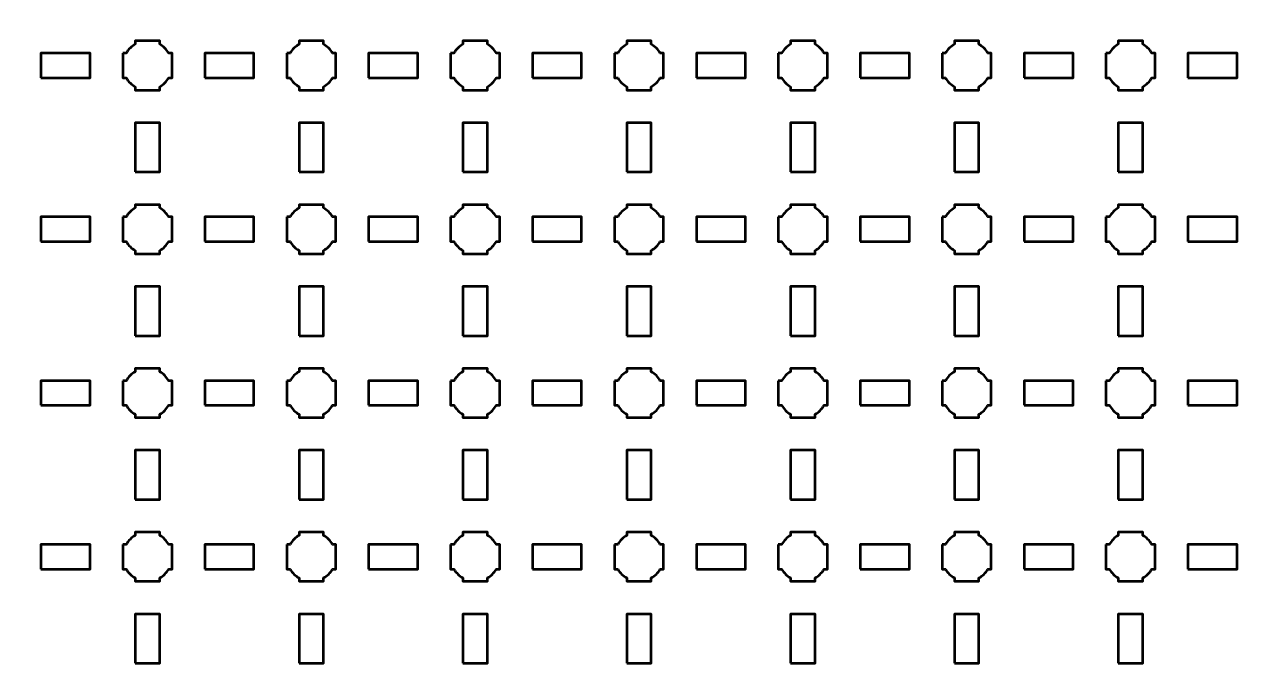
# Model space of a CAD drawing. Header units: centimetres. Extents: x -40.1 to 19.1, y -44.5 to 14.8.
# Drawn here: x -11 to 4, y -7.3 to 0.65 of the extents above; entities that cross this region are included whole.
import ezdxf

# ---------------------------------------------------------------- set-up
doc = ezdxf.new("R2010")
doc.units = ezdxf.units.CM
doc.header["$MEASUREMENT"] = 0
doc.layers.add('Layer 1', color=7, linetype='Continuous')

msp = doc.modelspace()

# ---------------------------------------------------------------- linework, layer by layer
at = {"layer": 'Layer 1', "color": 250, "lineweight": 53}
for points in [[(-10.8, 0), (-10.2, 0), (-10.2, 0.3), (-10.8, 0.3), (-10.8, 0)], [(-8.8, 0), (-8.2, 0), (-8.2, 0.3), (-8.8, 0.3), (-8.8, 0)], [(-6.8, 0), (-6.2, 0), (-6.2, 0.3), (-6.8, 0.3), (-6.8, 0)], [(-4.8, 0), (-4.2, 0), (-4.2, 0.3), (-4.8, 0.3), (-4.8, 0)], [(-2.8, 0), (-2.2, 0), (-2.2, 0.3), (-2.8, 0.3), (-2.8, 0)], [(-0.8, 0), (-0.2, 0), (-0.2, 0.3), (-0.8, 0.3), (-0.8, 0)], [(1.2, 0), (1.8, 0), (1.8, 0.3), (1.2, 0.3), (1.2, 0)], [(3.2, 0), (3.8, 0), (3.8, 0.3), (3.2, 0.3), (3.2, 0)], [(-9.65, -1.15), (-9.35, -1.15), (-9.35, -0.55), (-9.65, -0.55), (-9.65, -1.15)], [(-7.65, -1.15), (-7.35, -1.15), (-7.35, -0.55), (-7.65, -0.55), (-7.65, -1.15)], [(-5.65, -1.15), (-5.35, -1.15), (-5.35, -0.55), (-5.65, -0.55), (-5.65, -1.15)], [(-3.65, -1.15), (-3.35, -1.15), (-3.35, -0.55), (-3.65, -0.55), (-3.65, -1.15)], [(-1.65, -1.15), (-1.35, -1.15), (-1.35, -0.55), (-1.65, -0.55), (-1.65, -1.15)], [(0.35, -1.15), (0.65, -1.15), (0.65, -0.55), (0.35, -0.55), (0.35, -1.15)], [(2.35, -1.15), (2.65, -1.15), (2.65, -0.55), (2.35, -0.55), (2.35, -1.15)], [(-10.8, -2), (-10.2, -2), (-10.2, -1.7), (-10.8, -1.7), (-10.8, -2)], [(-8.8, -2), (-8.2, -2), (-8.2, -1.7), (-8.8, -1.7), (-8.8, -2)], [(-6.8, -2), (-6.2, -2), (-6.2, -1.7), (-6.8, -1.7), (-6.8, -2)], [(-4.8, -2), (-4.2, -2), (-4.2, -1.7), (-4.8, -1.7), (-4.8, -2)], [(-2.8, -2), (-2.2, -2), (-2.2, -1.7), (-2.8, -1.7), (-2.8, -2)], [(-0.8, -2), (-0.2, -2), (-0.2, -1.7), (-0.8, -1.7), (-0.8, -2)], [(1.2, -2), (1.8, -2), (1.8, -1.7), (1.2, -1.7), (1.2, -2)], [(3.2, -2), (3.8, -2), (3.8, -1.7), (3.2, -1.7), (3.2, -2)], [(-9.65, -3.15), (-9.35, -3.15), (-9.35, -2.55), (-9.65, -2.55), (-9.65, -3.15)], [(-7.65, -3.15), (-7.35, -3.15), (-7.35, -2.55), (-7.65, -2.55), (-7.65, -3.15)], [(-5.65, -3.15), (-5.35, -3.15), (-5.35, -2.55), (-5.65, -2.55), (-5.65, -3.15)], [(-3.65, -3.15), (-3.35, -3.15), (-3.35, -2.55), (-3.65, -2.55), (-3.65, -3.15)], [(-1.65, -3.15), (-1.35, -3.15), (-1.35, -2.55), (-1.65, -2.55), (-1.65, -3.15)], [(0.35, -3.15), (0.65, -3.15), (0.65, -2.55), (0.35, -2.55), (0.35, -3.15)], [(2.35, -3.15), (2.65, -3.15), (2.65, -2.55), (2.35, -2.55), (2.35, -3.15)], [(-10.8, -4), (-10.2, -4), (-10.2, -3.7), (-10.8, -3.7), (-10.8, -4)], [(-8.8, -4), (-8.2, -4), (-8.2, -3.7), (-8.8, -3.7), (-8.8, -4)], [(-6.8, -4), (-6.2, -4), (-6.2, -3.7), (-6.8, -3.7), (-6.8, -4)], [(-4.8, -4), (-4.2, -4), (-4.2, -3.7), (-4.8, -3.7), (-4.8, -4)], [(-2.8, -4), (-2.2, -4), (-2.2, -3.7), (-2.8, -3.7), (-2.8, -4)], [(-0.8, -4), (-0.2, -4), (-0.2, -3.7), (-0.8, -3.7), (-0.8, -4)], [(1.2, -4), (1.8, -4), (1.8, -3.7), (1.2, -3.7), (1.2, -4)], [(3.2, -4), (3.8, -4), (3.8, -3.7), (3.2, -3.7), (3.2, -4)], [(-9.65, -5.15), (-9.35, -5.15), (-9.35, -4.55), (-9.65, -4.55), (-9.65, -5.15)], [(-7.65, -5.15), (-7.35, -5.15), (-7.35, -4.55), (-7.65, -4.55), (-7.65, -5.15)], [(-5.65, -5.15), (-5.35, -5.15), (-5.35, -4.55), (-5.65, -4.55), (-5.65, -5.15)], [(-3.65, -5.15), (-3.35, -5.15), (-3.35, -4.55), (-3.65, -4.55), (-3.65, -5.15)], [(-1.65, -5.15), (-1.35, -5.15), (-1.35, -4.55), (-1.65, -4.55), (-1.65, -5.15)], [(0.35, -5.15), (0.65, -5.15), (0.65, -4.55), (0.35, -4.55), (0.35, -5.15)], [(2.35, -5.15), (2.65, -5.15), (2.65, -4.55), (2.35, -4.55), (2.35, -5.15)], [(-10.8, -6), (-10.2, -6), (-10.2, -5.7), (-10.8, -5.7), (-10.8, -6)], [(-8.8, -6), (-8.2, -6), (-8.2, -5.7), (-8.8, -5.7), (-8.8, -6)], [(-6.8, -6), (-6.2, -6), (-6.2, -5.7), (-6.8, -5.7), (-6.8, -6)], [(-4.8, -6), (-4.2, -6), (-4.2, -5.7), (-4.8, -5.7), (-4.8, -6)], [(-2.8, -6), (-2.2, -6), (-2.2, -5.7), (-2.8, -5.7), (-2.8, -6)], [(-0.8, -6), (-0.2, -6), (-0.2, -5.7), (-0.8, -5.7), (-0.8, -6)], [(1.2, -6), (1.8, -6), (1.8, -5.7), (1.2, -5.7), (1.2, -6)], [(3.2, -6), (3.8, -6), (3.8, -5.7), (3.2, -5.7), (3.2, -6)], [(-9.65, -7.15), (-9.35, -7.15), (-9.35, -6.55), (-9.65, -6.55), (-9.65, -7.15)], [(-7.65, -7.15), (-7.35, -7.15), (-7.35, -6.55), (-7.65, -6.55), (-7.65, -7.15)], [(-5.65, -7.15), (-5.35, -7.15), (-5.35, -6.55), (-5.65, -6.55), (-5.65, -7.15)], [(-3.65, -7.15), (-3.35, -7.15), (-3.35, -6.55), (-3.65, -6.55), (-3.65, -7.15)], [(-1.65, -7.15), (-1.35, -7.15), (-1.35, -6.55), (-1.65, -6.55), (-1.65, -7.15)], [(0.35, -7.15), (0.65, -7.15), (0.65, -6.55), (0.35, -6.55), (0.35, -7.15)], [(2.35, -7.15), (2.65, -7.15), (2.65, -6.55), (2.35, -6.55), (2.35, -7.15)]]:
    msp.add_lwpolyline(points, close=True, dxfattribs=at)
msp.add_open_spline([(-40.15, -44), (-40.15, -44), (-40.15, 14.3), (-40.15, 14.3), (-40.15, 14.3), (-40.15, 14.57609), (-39.92609, 14.8), (-39.65, 14.8), (-39.65, 14.8), (-39.65, 14.8), (18.65, 14.8), (18.65, 14.8), (18.65, 14.8), (18.92609, 14.8), (19.15, 14.57609), (19.15, 14.3), (19.15, 14.3), (19.15, 14.3), (19.15, -44), (19.15, -44), (19.15, -44), (19.15, -44.27609), (18.92609, -44.5), (18.65, -44.5), (18.65, -44.5), (18.65, -44.5), (-39.65, -44.5), (-39.65, -44.5), (-39.65, -44.5), (-39.92609, -44.5), (-40.15, -44.27609), (-40.15, -44)], degree=3, knots=[0, 0, 0, 0, 0.125, 0.125, 0.125, 0.125, 0.25, 0.25, 0.25, 0.25, 0.375, 0.375, 0.375, 0.375, 0.5, 0.5, 0.5, 0.5, 0.625, 0.625, 0.625, 0.625, 0.75, 0.75, 0.75, 0.75, 0.875, 0.875, 0.875, 0.875, 1, 1, 1, 1], dxfattribs=at)
at = {"layer": 'Layer 1', "lineweight": 53}
for points in [[(-9.8, 0.3), (-9.8, 0.3), (-9.75985, 0.3), (-9.75985, 0.3), (-9.75985, 0.3), (-9.7335, 0.34553), (-9.69553, 0.3835), (-9.65, 0.40985), (-9.65, 0.40985), (-9.65, 0.40985), (-9.65, 0.45), (-9.65, 0.45), (-9.65, 0.45), (-9.65, 0.45), (-9.5, 0.45), (-9.5, 0.45), (-9.5, 0.45), (-9.5, 0.45), (-9.35, 0.45), (-9.35, 0.45), (-9.35, 0.45), (-9.35, 0.45), (-9.35, 0.40985), (-9.35, 0.40985), (-9.35, 0.40985), (-9.30447, 0.3835), (-9.2665, 0.34553), (-9.24015, 0.3), (-9.24015, 0.3), (-9.24015, 0.3), (-9.2, 0.3), (-9.2, 0.3), (-9.2, 0.3), (-9.2, 0.3), (-9.2, 0.15), (-9.2, 0.15), (-9.2, 0.15), (-9.2, 0.15), (-9.2, 0), (-9.2, 0), (-9.2, 0), (-9.2, 0), (-9.24015, 0), (-9.24015, 0), (-9.24015, 0), (-9.2665, -0.04553), (-9.30447, -0.0835), (-9.35, -0.10985), (-9.35, -0.10985), (-9.35, -0.10985), (-9.35, -0.15), (-9.35, -0.15), (-9.35, -0.15), (-9.35, -0.15), (-9.5, -0.15), (-9.5, -0.15), (-9.5, -0.15), (-9.5, -0.15), (-9.65, -0.15), (-9.65, -0.15), (-9.65, -0.15), (-9.65, -0.15), (-9.65, -0.10985), (-9.65, -0.10985), (-9.65, -0.10985), (-9.69553, -0.0835), (-9.7335, -0.04553), (-9.75985, 0), (-9.75985, 0), (-9.75985, 0), (-9.8, 0), (-9.8, 0), (-9.8, 0), (-9.8, 0), (-9.8, 0.15), (-9.8, 0.15), (-9.8, 0.15), (-9.8, 0.15), (-9.8, 0.3), (-9.8, 0.3)], [(-7.8, 0.3), (-7.8, 0.3), (-7.75985, 0.3), (-7.75985, 0.3), (-7.75985, 0.3), (-7.7335, 0.34553), (-7.69553, 0.3835), (-7.65, 0.40985), (-7.65, 0.40985), (-7.65, 0.40985), (-7.65, 0.45), (-7.65, 0.45), (-7.65, 0.45), (-7.65, 0.45), (-7.5, 0.45), (-7.5, 0.45), (-7.5, 0.45), (-7.5, 0.45), (-7.35, 0.45), (-7.35, 0.45), (-7.35, 0.45), (-7.35, 0.45), (-7.35, 0.40985), (-7.35, 0.40985), (-7.35, 0.40985), (-7.30447, 0.3835), (-7.2665, 0.34553), (-7.24015, 0.3), (-7.24015, 0.3), (-7.24015, 0.3), (-7.2, 0.3), (-7.2, 0.3), (-7.2, 0.3), (-7.2, 0.3), (-7.2, 0.15), (-7.2, 0.15), (-7.2, 0.15), (-7.2, 0.15), (-7.2, 0), (-7.2, 0), (-7.2, 0), (-7.2, 0), (-7.24015, 0), (-7.24015, 0), (-7.24015, 0), (-7.2665, -0.04553), (-7.30447, -0.0835), (-7.35, -0.10985), (-7.35, -0.10985), (-7.35, -0.10985), (-7.35, -0.15), (-7.35, -0.15), (-7.35, -0.15), (-7.35, -0.15), (-7.5, -0.15), (-7.5, -0.15), (-7.5, -0.15), (-7.5, -0.15), (-7.65, -0.15), (-7.65, -0.15), (-7.65, -0.15), (-7.65, -0.15), (-7.65, -0.10985), (-7.65, -0.10985), (-7.65, -0.10985), (-7.69553, -0.0835), (-7.7335, -0.04553), (-7.75985, 0), (-7.75985, 0), (-7.75985, 0), (-7.8, 0), (-7.8, 0), (-7.8, 0), (-7.8, 0), (-7.8, 0.15), (-7.8, 0.15), (-7.8, 0.15), (-7.8, 0.15), (-7.8, 0.3), (-7.8, 0.3)], [(-5.8, 0.3), (-5.8, 0.3), (-5.75985, 0.3), (-5.75985, 0.3), (-5.75985, 0.3), (-5.7335, 0.34553), (-5.69553, 0.3835), (-5.65, 0.40985), (-5.65, 0.40985), (-5.65, 0.40985), (-5.65, 0.45), (-5.65, 0.45), (-5.65, 0.45), (-5.65, 0.45), (-5.5, 0.45), (-5.5, 0.45), (-5.5, 0.45), (-5.5, 0.45), (-5.35, 0.45), (-5.35, 0.45), (-5.35, 0.45), (-5.35, 0.45), (-5.35, 0.40985), (-5.35, 0.40985), (-5.35, 0.40985), (-5.30447, 0.3835), (-5.2665, 0.34553), (-5.24015, 0.3), (-5.24015, 0.3), (-5.24015, 0.3), (-5.2, 0.3), (-5.2, 0.3), (-5.2, 0.3), (-5.2, 0.3), (-5.2, 0.15), (-5.2, 0.15), (-5.2, 0.15), (-5.2, 0.15), (-5.2, 0), (-5.2, 0), (-5.2, 0), (-5.2, 0), (-5.24015, 0), (-5.24015, 0), (-5.24015, 0), (-5.2665, -0.04553), (-5.30447, -0.0835), (-5.35, -0.10985), (-5.35, -0.10985), (-5.35, -0.10985), (-5.35, -0.15), (-5.35, -0.15), (-5.35, -0.15), (-5.35, -0.15), (-5.5, -0.15), (-5.5, -0.15), (-5.5, -0.15), (-5.5, -0.15), (-5.65, -0.15), (-5.65, -0.15), (-5.65, -0.15), (-5.65, -0.15), (-5.65, -0.10985), (-5.65, -0.10985), (-5.65, -0.10985), (-5.69553, -0.0835), (-5.7335, -0.04553), (-5.75985, 0), (-5.75985, 0), (-5.75985, 0), (-5.8, 0), (-5.8, 0), (-5.8, 0), (-5.8, 0), (-5.8, 0.15), (-5.8, 0.15), (-5.8, 0.15), (-5.8, 0.15), (-5.8, 0.3), (-5.8, 0.3)], [(-3.8, 0.3), (-3.8, 0.3), (-3.75985, 0.3), (-3.75985, 0.3), (-3.75985, 0.3), (-3.7335, 0.34553), (-3.69553, 0.3835), (-3.65, 0.40985), (-3.65, 0.40985), (-3.65, 0.40985), (-3.65, 0.45), (-3.65, 0.45), (-3.65, 0.45), (-3.65, 0.45), (-3.5, 0.45), (-3.5, 0.45), (-3.5, 0.45), (-3.5, 0.45), (-3.35, 0.45), (-3.35, 0.45), (-3.35, 0.45), (-3.35, 0.45), (-3.35, 0.40985), (-3.35, 0.40985), (-3.35, 0.40985), (-3.30447, 0.3835), (-3.2665, 0.34553), (-3.24015, 0.3), (-3.24015, 0.3), (-3.24015, 0.3), (-3.2, 0.3), (-3.2, 0.3), (-3.2, 0.3), (-3.2, 0.3), (-3.2, 0.15), (-3.2, 0.15), (-3.2, 0.15), (-3.2, 0.15), (-3.2, 0), (-3.2, 0), (-3.2, 0), (-3.2, 0), (-3.24015, 0), (-3.24015, 0), (-3.24015, 0), (-3.2665, -0.04553), (-3.30447, -0.0835), (-3.35, -0.10985), (-3.35, -0.10985), (-3.35, -0.10985), (-3.35, -0.15), (-3.35, -0.15), (-3.35, -0.15), (-3.35, -0.15), (-3.5, -0.15), (-3.5, -0.15), (-3.5, -0.15), (-3.5, -0.15), (-3.65, -0.15), (-3.65, -0.15), (-3.65, -0.15), (-3.65, -0.15), (-3.65, -0.10985), (-3.65, -0.10985), (-3.65, -0.10985), (-3.69553, -0.0835), (-3.7335, -0.04553), (-3.75985, 0), (-3.75985, 0), (-3.75985, 0), (-3.8, 0), (-3.8, 0), (-3.8, 0), (-3.8, 0), (-3.8, 0.15), (-3.8, 0.15), (-3.8, 0.15), (-3.8, 0.15), (-3.8, 0.3), (-3.8, 0.3)], [(-1.8, 0.3), (-1.8, 0.3), (-1.75985, 0.3), (-1.75985, 0.3), (-1.75985, 0.3), (-1.7335, 0.34553), (-1.69553, 0.3835), (-1.65, 0.40985), (-1.65, 0.40985), (-1.65, 0.40985), (-1.65, 0.45), (-1.65, 0.45), (-1.65, 0.45), (-1.65, 0.45), (-1.5, 0.45), (-1.5, 0.45), (-1.5, 0.45), (-1.5, 0.45), (-1.35, 0.45), (-1.35, 0.45), (-1.35, 0.45), (-1.35, 0.45), (-1.35, 0.40985), (-1.35, 0.40985), (-1.35, 0.40985), (-1.30447, 0.3835), (-1.2665, 0.34553), (-1.24015, 0.3), (-1.24015, 0.3), (-1.24015, 0.3), (-1.2, 0.3), (-1.2, 0.3), (-1.2, 0.3), (-1.2, 0.3), (-1.2, 0.15), (-1.2, 0.15), (-1.2, 0.15), (-1.2, 0.15), (-1.2, 0), (-1.2, 0), (-1.2, 0), (-1.2, 0), (-1.24015, 0), (-1.24015, 0), (-1.24015, 0), (-1.2665, -0.04553), (-1.30447, -0.0835), (-1.35, -0.10985), (-1.35, -0.10985), (-1.35, -0.10985), (-1.35, -0.15), (-1.35, -0.15), (-1.35, -0.15), (-1.35, -0.15), (-1.5, -0.15), (-1.5, -0.15), (-1.5, -0.15), (-1.5, -0.15), (-1.65, -0.15), (-1.65, -0.15), (-1.65, -0.15), (-1.65, -0.15), (-1.65, -0.10985), (-1.65, -0.10985), (-1.65, -0.10985), (-1.69553, -0.0835), (-1.7335, -0.04553), (-1.75985, 0), (-1.75985, 0), (-1.75985, 0), (-1.8, 0), (-1.8, 0), (-1.8, 0), (-1.8, 0), (-1.8, 0.15), (-1.8, 0.15), (-1.8, 0.15), (-1.8, 0.15), (-1.8, 0.3), (-1.8, 0.3)], [(0.2, 0.3), (0.2, 0.3), (0.24015, 0.3), (0.24015, 0.3), (0.24015, 0.3), (0.2665, 0.34553), (0.30447, 0.3835), (0.35, 0.40985), (0.35, 0.40985), (0.35, 0.40985), (0.35, 0.45), (0.35, 0.45), (0.35, 0.45), (0.35, 0.45), (0.5, 0.45), (0.5, 0.45), (0.5, 0.45), (0.5, 0.45), (0.65, 0.45), (0.65, 0.45), (0.65, 0.45), (0.65, 0.45), (0.65, 0.40985), (0.65, 0.40985), (0.65, 0.40985), (0.69553, 0.3835), (0.7335, 0.34553), (0.75985, 0.3), (0.75985, 0.3), (0.75985, 0.3), (0.8, 0.3), (0.8, 0.3), (0.8, 0.3), (0.8, 0.3), (0.8, 0.15), (0.8, 0.15), (0.8, 0.15), (0.8, 0.15), (0.8, 0), (0.8, 0), (0.8, 0), (0.8, 0), (0.75985, 0), (0.75985, 0), (0.75985, 0), (0.7335, -0.04553), (0.69553, -0.0835), (0.65, -0.10985), (0.65, -0.10985), (0.65, -0.10985), (0.65, -0.15), (0.65, -0.15), (0.65, -0.15), (0.65, -0.15), (0.5, -0.15), (0.5, -0.15), (0.5, -0.15), (0.5, -0.15), (0.35, -0.15), (0.35, -0.15), (0.35, -0.15), (0.35, -0.15), (0.35, -0.10985), (0.35, -0.10985), (0.35, -0.10985), (0.30447, -0.0835), (0.2665, -0.04553), (0.24015, 0), (0.24015, 0), (0.24015, 0), (0.2, 0), (0.2, 0), (0.2, 0), (0.2, 0), (0.2, 0.15), (0.2, 0.15), (0.2, 0.15), (0.2, 0.15), (0.2, 0.3), (0.2, 0.3)], [(2.2, 0.3), (2.2, 0.3), (2.24015, 0.3), (2.24015, 0.3), (2.24015, 0.3), (2.2665, 0.34553), (2.30447, 0.3835), (2.35, 0.40985), (2.35, 0.40985), (2.35, 0.40985), (2.35, 0.45), (2.35, 0.45), (2.35, 0.45), (2.35, 0.45), (2.5, 0.45), (2.5, 0.45), (2.5, 0.45), (2.5, 0.45), (2.65, 0.45), (2.65, 0.45), (2.65, 0.45), (2.65, 0.45), (2.65, 0.40985), (2.65, 0.40985), (2.65, 0.40985), (2.69553, 0.3835), (2.7335, 0.34553), (2.75985, 0.3), (2.75985, 0.3), (2.75985, 0.3), (2.8, 0.3), (2.8, 0.3), (2.8, 0.3), (2.8, 0.3), (2.8, 0.15), (2.8, 0.15), (2.8, 0.15), (2.8, 0.15), (2.8, 0), (2.8, 0), (2.8, 0), (2.8, 0), (2.75985, 0), (2.75985, 0), (2.75985, 0), (2.7335, -0.04553), (2.69553, -0.0835), (2.65, -0.10985), (2.65, -0.10985), (2.65, -0.10985), (2.65, -0.15), (2.65, -0.15), (2.65, -0.15), (2.65, -0.15), (2.5, -0.15), (2.5, -0.15), (2.5, -0.15), (2.5, -0.15), (2.35, -0.15), (2.35, -0.15), (2.35, -0.15), (2.35, -0.15), (2.35, -0.10985), (2.35, -0.10985), (2.35, -0.10985), (2.30447, -0.0835), (2.2665, -0.04553), (2.24015, 0), (2.24015, 0), (2.24015, 0), (2.2, 0), (2.2, 0), (2.2, 0), (2.2, 0), (2.2, 0.15), (2.2, 0.15), (2.2, 0.15), (2.2, 0.15), (2.2, 0.3), (2.2, 0.3)], [(-9.8, -1.7), (-9.8, -1.7), (-9.75985, -1.7), (-9.75985, -1.7), (-9.75985, -1.7), (-9.7335, -1.65447), (-9.69553, -1.6165), (-9.65, -1.59015), (-9.65, -1.59015), (-9.65, -1.59015), (-9.65, -1.55), (-9.65, -1.55), (-9.65, -1.55), (-9.65, -1.55), (-9.5, -1.55), (-9.5, -1.55), (-9.5, -1.55), (-9.5, -1.55), (-9.35, -1.55), (-9.35, -1.55), (-9.35, -1.55), (-9.35, -1.55), (-9.35, -1.59015), (-9.35, -1.59015), (-9.35, -1.59015), (-9.30447, -1.6165), (-9.2665, -1.65447), (-9.24015, -1.7), (-9.24015, -1.7), (-9.24015, -1.7), (-9.2, -1.7), (-9.2, -1.7), (-9.2, -1.7), (-9.2, -1.7), (-9.2, -1.85), (-9.2, -1.85), (-9.2, -1.85), (-9.2, -1.85), (-9.2, -2), (-9.2, -2), (-9.2, -2), (-9.2, -2), (-9.24015, -2), (-9.24015, -2), (-9.24015, -2), (-9.2665, -2.04553), (-9.30447, -2.0835), (-9.35, -2.10985), (-9.35, -2.10985), (-9.35, -2.10985), (-9.35, -2.15), (-9.35, -2.15), (-9.35, -2.15), (-9.35, -2.15), (-9.5, -2.15), (-9.5, -2.15), (-9.5, -2.15), (-9.5, -2.15), (-9.65, -2.15), (-9.65, -2.15), (-9.65, -2.15), (-9.65, -2.15), (-9.65, -2.10985), (-9.65, -2.10985), (-9.65, -2.10985), (-9.69553, -2.0835), (-9.7335, -2.04553), (-9.75985, -2), (-9.75985, -2), (-9.75985, -2), (-9.8, -2), (-9.8, -2), (-9.8, -2), (-9.8, -2), (-9.8, -1.85), (-9.8, -1.85), (-9.8, -1.85), (-9.8, -1.85), (-9.8, -1.7), (-9.8, -1.7)], [(-7.8, -1.7), (-7.8, -1.7), (-7.75985, -1.7), (-7.75985, -1.7), (-7.75985, -1.7), (-7.7335, -1.65447), (-7.69553, -1.6165), (-7.65, -1.59015), (-7.65, -1.59015), (-7.65, -1.59015), (-7.65, -1.55), (-7.65, -1.55), (-7.65, -1.55), (-7.65, -1.55), (-7.5, -1.55), (-7.5, -1.55), (-7.5, -1.55), (-7.5, -1.55), (-7.35, -1.55), (-7.35, -1.55), (-7.35, -1.55), (-7.35, -1.55), (-7.35, -1.59015), (-7.35, -1.59015), (-7.35, -1.59015), (-7.30447, -1.6165), (-7.2665, -1.65447), (-7.24015, -1.7), (-7.24015, -1.7), (-7.24015, -1.7), (-7.2, -1.7), (-7.2, -1.7), (-7.2, -1.7), (-7.2, -1.7), (-7.2, -1.85), (-7.2, -1.85), (-7.2, -1.85), (-7.2, -1.85), (-7.2, -2), (-7.2, -2), (-7.2, -2), (-7.2, -2), (-7.24015, -2), (-7.24015, -2), (-7.24015, -2), (-7.2665, -2.04553), (-7.30447, -2.0835), (-7.35, -2.10985), (-7.35, -2.10985), (-7.35, -2.10985), (-7.35, -2.15), (-7.35, -2.15), (-7.35, -2.15), (-7.35, -2.15), (-7.5, -2.15), (-7.5, -2.15), (-7.5, -2.15), (-7.5, -2.15), (-7.65, -2.15), (-7.65, -2.15), (-7.65, -2.15), (-7.65, -2.15), (-7.65, -2.10985), (-7.65, -2.10985), (-7.65, -2.10985), (-7.69553, -2.0835), (-7.7335, -2.04553), (-7.75985, -2), (-7.75985, -2), (-7.75985, -2), (-7.8, -2), (-7.8, -2), (-7.8, -2), (-7.8, -2), (-7.8, -1.85), (-7.8, -1.85), (-7.8, -1.85), (-7.8, -1.85), (-7.8, -1.7), (-7.8, -1.7)], [(-5.8, -1.7), (-5.8, -1.7), (-5.75985, -1.7), (-5.75985, -1.7), (-5.75985, -1.7), (-5.7335, -1.65447), (-5.69553, -1.6165), (-5.65, -1.59015), (-5.65, -1.59015), (-5.65, -1.59015), (-5.65, -1.55), (-5.65, -1.55), (-5.65, -1.55), (-5.65, -1.55), (-5.5, -1.55), (-5.5, -1.55), (-5.5, -1.55), (-5.5, -1.55), (-5.35, -1.55), (-5.35, -1.55), (-5.35, -1.55), (-5.35, -1.55), (-5.35, -1.59015), (-5.35, -1.59015), (-5.35, -1.59015), (-5.30447, -1.6165), (-5.2665, -1.65447), (-5.24015, -1.7), (-5.24015, -1.7), (-5.24015, -1.7), (-5.2, -1.7), (-5.2, -1.7), (-5.2, -1.7), (-5.2, -1.7), (-5.2, -1.85), (-5.2, -1.85), (-5.2, -1.85), (-5.2, -1.85), (-5.2, -2), (-5.2, -2), (-5.2, -2), (-5.2, -2), (-5.24015, -2), (-5.24015, -2), (-5.24015, -2), (-5.2665, -2.04553), (-5.30447, -2.0835), (-5.35, -2.10985), (-5.35, -2.10985), (-5.35, -2.10985), (-5.35, -2.15), (-5.35, -2.15), (-5.35, -2.15), (-5.35, -2.15), (-5.5, -2.15), (-5.5, -2.15), (-5.5, -2.15), (-5.5, -2.15), (-5.65, -2.15), (-5.65, -2.15), (-5.65, -2.15), (-5.65, -2.15), (-5.65, -2.10985), (-5.65, -2.10985), (-5.65, -2.10985), (-5.69553, -2.0835), (-5.7335, -2.04553), (-5.75985, -2), (-5.75985, -2), (-5.75985, -2), (-5.8, -2), (-5.8, -2), (-5.8, -2), (-5.8, -2), (-5.8, -1.85), (-5.8, -1.85), (-5.8, -1.85), (-5.8, -1.85), (-5.8, -1.7), (-5.8, -1.7)], [(-3.8, -1.7), (-3.8, -1.7), (-3.75985, -1.7), (-3.75985, -1.7), (-3.75985, -1.7), (-3.7335, -1.65447), (-3.69553, -1.6165), (-3.65, -1.59015), (-3.65, -1.59015), (-3.65, -1.59015), (-3.65, -1.55), (-3.65, -1.55), (-3.65, -1.55), (-3.65, -1.55), (-3.5, -1.55), (-3.5, -1.55), (-3.5, -1.55), (-3.5, -1.55), (-3.35, -1.55), (-3.35, -1.55), (-3.35, -1.55), (-3.35, -1.55), (-3.35, -1.59015), (-3.35, -1.59015), (-3.35, -1.59015), (-3.30447, -1.6165), (-3.2665, -1.65447), (-3.24015, -1.7), (-3.24015, -1.7), (-3.24015, -1.7), (-3.2, -1.7), (-3.2, -1.7), (-3.2, -1.7), (-3.2, -1.7), (-3.2, -1.85), (-3.2, -1.85), (-3.2, -1.85), (-3.2, -1.85), (-3.2, -2), (-3.2, -2), (-3.2, -2), (-3.2, -2), (-3.24015, -2), (-3.24015, -2), (-3.24015, -2), (-3.2665, -2.04553), (-3.30447, -2.0835), (-3.35, -2.10985), (-3.35, -2.10985), (-3.35, -2.10985), (-3.35, -2.15), (-3.35, -2.15), (-3.35, -2.15), (-3.35, -2.15), (-3.5, -2.15), (-3.5, -2.15), (-3.5, -2.15), (-3.5, -2.15), (-3.65, -2.15), (-3.65, -2.15), (-3.65, -2.15), (-3.65, -2.15), (-3.65, -2.10985), (-3.65, -2.10985), (-3.65, -2.10985), (-3.69553, -2.0835), (-3.7335, -2.04553), (-3.75985, -2), (-3.75985, -2), (-3.75985, -2), (-3.8, -2), (-3.8, -2), (-3.8, -2), (-3.8, -2), (-3.8, -1.85), (-3.8, -1.85), (-3.8, -1.85), (-3.8, -1.85), (-3.8, -1.7), (-3.8, -1.7)], [(-1.8, -1.7), (-1.8, -1.7), (-1.75985, -1.7), (-1.75985, -1.7), (-1.75985, -1.7), (-1.7335, -1.65447), (-1.69553, -1.6165), (-1.65, -1.59015), (-1.65, -1.59015), (-1.65, -1.59015), (-1.65, -1.55), (-1.65, -1.55), (-1.65, -1.55), (-1.65, -1.55), (-1.5, -1.55), (-1.5, -1.55), (-1.5, -1.55), (-1.5, -1.55), (-1.35, -1.55), (-1.35, -1.55), (-1.35, -1.55), (-1.35, -1.55), (-1.35, -1.59015), (-1.35, -1.59015), (-1.35, -1.59015), (-1.30447, -1.6165), (-1.2665, -1.65447), (-1.24015, -1.7), (-1.24015, -1.7), (-1.24015, -1.7), (-1.2, -1.7), (-1.2, -1.7), (-1.2, -1.7), (-1.2, -1.7), (-1.2, -1.85), (-1.2, -1.85), (-1.2, -1.85), (-1.2, -1.85), (-1.2, -2), (-1.2, -2), (-1.2, -2), (-1.2, -2), (-1.24015, -2), (-1.24015, -2), (-1.24015, -2), (-1.2665, -2.04553), (-1.30447, -2.0835), (-1.35, -2.10985), (-1.35, -2.10985), (-1.35, -2.10985), (-1.35, -2.15), (-1.35, -2.15), (-1.35, -2.15), (-1.35, -2.15), (-1.5, -2.15), (-1.5, -2.15), (-1.5, -2.15), (-1.5, -2.15), (-1.65, -2.15), (-1.65, -2.15), (-1.65, -2.15), (-1.65, -2.15), (-1.65, -2.10985), (-1.65, -2.10985), (-1.65, -2.10985), (-1.69553, -2.0835), (-1.7335, -2.04553), (-1.75985, -2), (-1.75985, -2), (-1.75985, -2), (-1.8, -2), (-1.8, -2), (-1.8, -2), (-1.8, -2), (-1.8, -1.85), (-1.8, -1.85), (-1.8, -1.85), (-1.8, -1.85), (-1.8, -1.7), (-1.8, -1.7)], [(0.2, -1.7), (0.2, -1.7), (0.24015, -1.7), (0.24015, -1.7), (0.24015, -1.7), (0.2665, -1.65447), (0.30447, -1.6165), (0.35, -1.59015), (0.35, -1.59015), (0.35, -1.59015), (0.35, -1.55), (0.35, -1.55), (0.35, -1.55), (0.35, -1.55), (0.5, -1.55), (0.5, -1.55), (0.5, -1.55), (0.5, -1.55), (0.65, -1.55), (0.65, -1.55), (0.65, -1.55), (0.65, -1.55), (0.65, -1.59015), (0.65, -1.59015), (0.65, -1.59015), (0.69553, -1.6165), (0.7335, -1.65447), (0.75985, -1.7), (0.75985, -1.7), (0.75985, -1.7), (0.8, -1.7), (0.8, -1.7), (0.8, -1.7), (0.8, -1.7), (0.8, -1.85), (0.8, -1.85), (0.8, -1.85), (0.8, -1.85), (0.8, -2), (0.8, -2), (0.8, -2), (0.8, -2), (0.75985, -2), (0.75985, -2), (0.75985, -2), (0.7335, -2.04553), (0.69553, -2.0835), (0.65, -2.10985), (0.65, -2.10985), (0.65, -2.10985), (0.65, -2.15), (0.65, -2.15), (0.65, -2.15), (0.65, -2.15), (0.5, -2.15), (0.5, -2.15), (0.5, -2.15), (0.5, -2.15), (0.35, -2.15), (0.35, -2.15), (0.35, -2.15), (0.35, -2.15), (0.35, -2.10985), (0.35, -2.10985), (0.35, -2.10985), (0.30447, -2.0835), (0.2665, -2.04553), (0.24015, -2), (0.24015, -2), (0.24015, -2), (0.2, -2), (0.2, -2), (0.2, -2), (0.2, -2), (0.2, -1.85), (0.2, -1.85), (0.2, -1.85), (0.2, -1.85), (0.2, -1.7), (0.2, -1.7)], [(2.2, -1.7), (2.2, -1.7), (2.24015, -1.7), (2.24015, -1.7), (2.24015, -1.7), (2.2665, -1.65447), (2.30447, -1.6165), (2.35, -1.59015), (2.35, -1.59015), (2.35, -1.59015), (2.35, -1.55), (2.35, -1.55), (2.35, -1.55), (2.35, -1.55), (2.5, -1.55), (2.5, -1.55), (2.5, -1.55), (2.5, -1.55), (2.65, -1.55), (2.65, -1.55), (2.65, -1.55), (2.65, -1.55), (2.65, -1.59015), (2.65, -1.59015), (2.65, -1.59015), (2.69553, -1.6165), (2.7335, -1.65447), (2.75985, -1.7), (2.75985, -1.7), (2.75985, -1.7), (2.8, -1.7), (2.8, -1.7), (2.8, -1.7), (2.8, -1.7), (2.8, -1.85), (2.8, -1.85), (2.8, -1.85), (2.8, -1.85), (2.8, -2), (2.8, -2), (2.8, -2), (2.8, -2), (2.75985, -2), (2.75985, -2), (2.75985, -2), (2.7335, -2.04553), (2.69553, -2.0835), (2.65, -2.10985), (2.65, -2.10985), (2.65, -2.10985), (2.65, -2.15), (2.65, -2.15), (2.65, -2.15), (2.65, -2.15), (2.5, -2.15), (2.5, -2.15), (2.5, -2.15), (2.5, -2.15), (2.35, -2.15), (2.35, -2.15), (2.35, -2.15), (2.35, -2.15), (2.35, -2.10985), (2.35, -2.10985), (2.35, -2.10985), (2.30447, -2.0835), (2.2665, -2.04553), (2.24015, -2), (2.24015, -2), (2.24015, -2), (2.2, -2), (2.2, -2), (2.2, -2), (2.2, -2), (2.2, -1.85), (2.2, -1.85), (2.2, -1.85), (2.2, -1.85), (2.2, -1.7), (2.2, -1.7)], [(-9.8, -3.7), (-9.8, -3.7), (-9.75985, -3.7), (-9.75985, -3.7), (-9.75985, -3.7), (-9.7335, -3.65447), (-9.69553, -3.6165), (-9.65, -3.59015), (-9.65, -3.59015), (-9.65, -3.59015), (-9.65, -3.55), (-9.65, -3.55), (-9.65, -3.55), (-9.65, -3.55), (-9.5, -3.55), (-9.5, -3.55), (-9.5, -3.55), (-9.5, -3.55), (-9.35, -3.55), (-9.35, -3.55), (-9.35, -3.55), (-9.35, -3.55), (-9.35, -3.59015), (-9.35, -3.59015), (-9.35, -3.59015), (-9.30447, -3.6165), (-9.2665, -3.65447), (-9.24015, -3.7), (-9.24015, -3.7), (-9.24015, -3.7), (-9.2, -3.7), (-9.2, -3.7), (-9.2, -3.7), (-9.2, -3.7), (-9.2, -3.85), (-9.2, -3.85), (-9.2, -3.85), (-9.2, -3.85), (-9.2, -4), (-9.2, -4), (-9.2, -4), (-9.2, -4), (-9.24015, -4), (-9.24015, -4), (-9.24015, -4), (-9.2665, -4.04553), (-9.30447, -4.0835), (-9.35, -4.10985), (-9.35, -4.10985), (-9.35, -4.10985), (-9.35, -4.15), (-9.35, -4.15), (-9.35, -4.15), (-9.35, -4.15), (-9.5, -4.15), (-9.5, -4.15), (-9.5, -4.15), (-9.5, -4.15), (-9.65, -4.15), (-9.65, -4.15), (-9.65, -4.15), (-9.65, -4.15), (-9.65, -4.10985), (-9.65, -4.10985), (-9.65, -4.10985), (-9.69553, -4.0835), (-9.7335, -4.04553), (-9.75985, -4), (-9.75985, -4), (-9.75985, -4), (-9.8, -4), (-9.8, -4), (-9.8, -4), (-9.8, -4), (-9.8, -3.85), (-9.8, -3.85), (-9.8, -3.85), (-9.8, -3.85), (-9.8, -3.7), (-9.8, -3.7)], [(-7.8, -3.7), (-7.8, -3.7), (-7.75985, -3.7), (-7.75985, -3.7), (-7.75985, -3.7), (-7.7335, -3.65447), (-7.69553, -3.6165), (-7.65, -3.59015), (-7.65, -3.59015), (-7.65, -3.59015), (-7.65, -3.55), (-7.65, -3.55), (-7.65, -3.55), (-7.65, -3.55), (-7.5, -3.55), (-7.5, -3.55), (-7.5, -3.55), (-7.5, -3.55), (-7.35, -3.55), (-7.35, -3.55), (-7.35, -3.55), (-7.35, -3.55), (-7.35, -3.59015), (-7.35, -3.59015), (-7.35, -3.59015), (-7.30447, -3.6165), (-7.2665, -3.65447), (-7.24015, -3.7), (-7.24015, -3.7), (-7.24015, -3.7), (-7.2, -3.7), (-7.2, -3.7), (-7.2, -3.7), (-7.2, -3.7), (-7.2, -3.85), (-7.2, -3.85), (-7.2, -3.85), (-7.2, -3.85), (-7.2, -4), (-7.2, -4), (-7.2, -4), (-7.2, -4), (-7.24015, -4), (-7.24015, -4), (-7.24015, -4), (-7.2665, -4.04553), (-7.30447, -4.0835), (-7.35, -4.10985), (-7.35, -4.10985), (-7.35, -4.10985), (-7.35, -4.15), (-7.35, -4.15), (-7.35, -4.15), (-7.35, -4.15), (-7.5, -4.15), (-7.5, -4.15), (-7.5, -4.15), (-7.5, -4.15), (-7.65, -4.15), (-7.65, -4.15), (-7.65, -4.15), (-7.65, -4.15), (-7.65, -4.10985), (-7.65, -4.10985), (-7.65, -4.10985), (-7.69553, -4.0835), (-7.7335, -4.04553), (-7.75985, -4), (-7.75985, -4), (-7.75985, -4), (-7.8, -4), (-7.8, -4), (-7.8, -4), (-7.8, -4), (-7.8, -3.85), (-7.8, -3.85), (-7.8, -3.85), (-7.8, -3.85), (-7.8, -3.7), (-7.8, -3.7)], [(-5.8, -3.7), (-5.8, -3.7), (-5.75985, -3.7), (-5.75985, -3.7), (-5.75985, -3.7), (-5.7335, -3.65447), (-5.69553, -3.6165), (-5.65, -3.59015), (-5.65, -3.59015), (-5.65, -3.59015), (-5.65, -3.55), (-5.65, -3.55), (-5.65, -3.55), (-5.65, -3.55), (-5.5, -3.55), (-5.5, -3.55), (-5.5, -3.55), (-5.5, -3.55), (-5.35, -3.55), (-5.35, -3.55), (-5.35, -3.55), (-5.35, -3.55), (-5.35, -3.59015), (-5.35, -3.59015), (-5.35, -3.59015), (-5.30447, -3.6165), (-5.2665, -3.65447), (-5.24015, -3.7), (-5.24015, -3.7), (-5.24015, -3.7), (-5.2, -3.7), (-5.2, -3.7), (-5.2, -3.7), (-5.2, -3.7), (-5.2, -3.85), (-5.2, -3.85), (-5.2, -3.85), (-5.2, -3.85), (-5.2, -4), (-5.2, -4), (-5.2, -4), (-5.2, -4), (-5.24015, -4), (-5.24015, -4), (-5.24015, -4), (-5.2665, -4.04553), (-5.30447, -4.0835), (-5.35, -4.10985), (-5.35, -4.10985), (-5.35, -4.10985), (-5.35, -4.15), (-5.35, -4.15), (-5.35, -4.15), (-5.35, -4.15), (-5.5, -4.15), (-5.5, -4.15), (-5.5, -4.15), (-5.5, -4.15), (-5.65, -4.15), (-5.65, -4.15), (-5.65, -4.15), (-5.65, -4.15), (-5.65, -4.10985), (-5.65, -4.10985), (-5.65, -4.10985), (-5.69553, -4.0835), (-5.7335, -4.04553), (-5.75985, -4), (-5.75985, -4), (-5.75985, -4), (-5.8, -4), (-5.8, -4), (-5.8, -4), (-5.8, -4), (-5.8, -3.85), (-5.8, -3.85), (-5.8, -3.85), (-5.8, -3.85), (-5.8, -3.7), (-5.8, -3.7)], [(-3.8, -3.7), (-3.8, -3.7), (-3.75985, -3.7), (-3.75985, -3.7), (-3.75985, -3.7), (-3.7335, -3.65447), (-3.69553, -3.6165), (-3.65, -3.59015), (-3.65, -3.59015), (-3.65, -3.59015), (-3.65, -3.55), (-3.65, -3.55), (-3.65, -3.55), (-3.65, -3.55), (-3.5, -3.55), (-3.5, -3.55), (-3.5, -3.55), (-3.5, -3.55), (-3.35, -3.55), (-3.35, -3.55), (-3.35, -3.55), (-3.35, -3.55), (-3.35, -3.59015), (-3.35, -3.59015), (-3.35, -3.59015), (-3.30447, -3.6165), (-3.2665, -3.65447), (-3.24015, -3.7), (-3.24015, -3.7), (-3.24015, -3.7), (-3.2, -3.7), (-3.2, -3.7), (-3.2, -3.7), (-3.2, -3.7), (-3.2, -3.85), (-3.2, -3.85), (-3.2, -3.85), (-3.2, -3.85), (-3.2, -4), (-3.2, -4), (-3.2, -4), (-3.2, -4), (-3.24015, -4), (-3.24015, -4), (-3.24015, -4), (-3.2665, -4.04553), (-3.30447, -4.0835), (-3.35, -4.10985), (-3.35, -4.10985), (-3.35, -4.10985), (-3.35, -4.15), (-3.35, -4.15), (-3.35, -4.15), (-3.35, -4.15), (-3.5, -4.15), (-3.5, -4.15), (-3.5, -4.15), (-3.5, -4.15), (-3.65, -4.15), (-3.65, -4.15), (-3.65, -4.15), (-3.65, -4.15), (-3.65, -4.10985), (-3.65, -4.10985), (-3.65, -4.10985), (-3.69553, -4.0835), (-3.7335, -4.04553), (-3.75985, -4), (-3.75985, -4), (-3.75985, -4), (-3.8, -4), (-3.8, -4), (-3.8, -4), (-3.8, -4), (-3.8, -3.85), (-3.8, -3.85), (-3.8, -3.85), (-3.8, -3.85), (-3.8, -3.7), (-3.8, -3.7)], [(-1.8, -3.7), (-1.8, -3.7), (-1.75985, -3.7), (-1.75985, -3.7), (-1.75985, -3.7), (-1.7335, -3.65447), (-1.69553, -3.6165), (-1.65, -3.59015), (-1.65, -3.59015), (-1.65, -3.59015), (-1.65, -3.55), (-1.65, -3.55), (-1.65, -3.55), (-1.65, -3.55), (-1.5, -3.55), (-1.5, -3.55), (-1.5, -3.55), (-1.5, -3.55), (-1.35, -3.55), (-1.35, -3.55), (-1.35, -3.55), (-1.35, -3.55), (-1.35, -3.59015), (-1.35, -3.59015), (-1.35, -3.59015), (-1.30447, -3.6165), (-1.2665, -3.65447), (-1.24015, -3.7), (-1.24015, -3.7), (-1.24015, -3.7), (-1.2, -3.7), (-1.2, -3.7), (-1.2, -3.7), (-1.2, -3.7), (-1.2, -3.85), (-1.2, -3.85), (-1.2, -3.85), (-1.2, -3.85), (-1.2, -4), (-1.2, -4), (-1.2, -4), (-1.2, -4), (-1.24015, -4), (-1.24015, -4), (-1.24015, -4), (-1.2665, -4.04553), (-1.30447, -4.0835), (-1.35, -4.10985), (-1.35, -4.10985), (-1.35, -4.10985), (-1.35, -4.15), (-1.35, -4.15), (-1.35, -4.15), (-1.35, -4.15), (-1.5, -4.15), (-1.5, -4.15), (-1.5, -4.15), (-1.5, -4.15), (-1.65, -4.15), (-1.65, -4.15), (-1.65, -4.15), (-1.65, -4.15), (-1.65, -4.10985), (-1.65, -4.10985), (-1.65, -4.10985), (-1.69553, -4.0835), (-1.7335, -4.04553), (-1.75985, -4), (-1.75985, -4), (-1.75985, -4), (-1.8, -4), (-1.8, -4), (-1.8, -4), (-1.8, -4), (-1.8, -3.85), (-1.8, -3.85), (-1.8, -3.85), (-1.8, -3.85), (-1.8, -3.7), (-1.8, -3.7)], [(0.2, -3.7), (0.2, -3.7), (0.24015, -3.7), (0.24015, -3.7), (0.24015, -3.7), (0.2665, -3.65447), (0.30447, -3.6165), (0.35, -3.59015), (0.35, -3.59015), (0.35, -3.59015), (0.35, -3.55), (0.35, -3.55), (0.35, -3.55), (0.35, -3.55), (0.5, -3.55), (0.5, -3.55), (0.5, -3.55), (0.5, -3.55), (0.65, -3.55), (0.65, -3.55), (0.65, -3.55), (0.65, -3.55), (0.65, -3.59015), (0.65, -3.59015), (0.65, -3.59015), (0.69553, -3.6165), (0.7335, -3.65447), (0.75985, -3.7), (0.75985, -3.7), (0.75985, -3.7), (0.8, -3.7), (0.8, -3.7), (0.8, -3.7), (0.8, -3.7), (0.8, -3.85), (0.8, -3.85), (0.8, -3.85), (0.8, -3.85), (0.8, -4), (0.8, -4), (0.8, -4), (0.8, -4), (0.75985, -4), (0.75985, -4), (0.75985, -4), (0.7335, -4.04553), (0.69553, -4.0835), (0.65, -4.10985), (0.65, -4.10985), (0.65, -4.10985), (0.65, -4.15), (0.65, -4.15), (0.65, -4.15), (0.65, -4.15), (0.5, -4.15), (0.5, -4.15), (0.5, -4.15), (0.5, -4.15), (0.35, -4.15), (0.35, -4.15), (0.35, -4.15), (0.35, -4.15), (0.35, -4.10985), (0.35, -4.10985), (0.35, -4.10985), (0.30447, -4.0835), (0.2665, -4.04553), (0.24015, -4), (0.24015, -4), (0.24015, -4), (0.2, -4), (0.2, -4), (0.2, -4), (0.2, -4), (0.2, -3.85), (0.2, -3.85), (0.2, -3.85), (0.2, -3.85), (0.2, -3.7), (0.2, -3.7)], [(2.2, -3.7), (2.2, -3.7), (2.24015, -3.7), (2.24015, -3.7), (2.24015, -3.7), (2.2665, -3.65447), (2.30447, -3.6165), (2.35, -3.59015), (2.35, -3.59015), (2.35, -3.59015), (2.35, -3.55), (2.35, -3.55), (2.35, -3.55), (2.35, -3.55), (2.5, -3.55), (2.5, -3.55), (2.5, -3.55), (2.5, -3.55), (2.65, -3.55), (2.65, -3.55), (2.65, -3.55), (2.65, -3.55), (2.65, -3.59015), (2.65, -3.59015), (2.65, -3.59015), (2.69553, -3.6165), (2.7335, -3.65447), (2.75985, -3.7), (2.75985, -3.7), (2.75985, -3.7), (2.8, -3.7), (2.8, -3.7), (2.8, -3.7), (2.8, -3.7), (2.8, -3.85), (2.8, -3.85), (2.8, -3.85), (2.8, -3.85), (2.8, -4), (2.8, -4), (2.8, -4), (2.8, -4), (2.75985, -4), (2.75985, -4), (2.75985, -4), (2.7335, -4.04553), (2.69553, -4.0835), (2.65, -4.10985), (2.65, -4.10985), (2.65, -4.10985), (2.65, -4.15), (2.65, -4.15), (2.65, -4.15), (2.65, -4.15), (2.5, -4.15), (2.5, -4.15), (2.5, -4.15), (2.5, -4.15), (2.35, -4.15), (2.35, -4.15), (2.35, -4.15), (2.35, -4.15), (2.35, -4.10985), (2.35, -4.10985), (2.35, -4.10985), (2.30447, -4.0835), (2.2665, -4.04553), (2.24015, -4), (2.24015, -4), (2.24015, -4), (2.2, -4), (2.2, -4), (2.2, -4), (2.2, -4), (2.2, -3.85), (2.2, -3.85), (2.2, -3.85), (2.2, -3.85), (2.2, -3.7), (2.2, -3.7)], [(-9.8, -5.7), (-9.8, -5.7), (-9.75985, -5.7), (-9.75985, -5.7), (-9.75985, -5.7), (-9.7335, -5.65447), (-9.69553, -5.6165), (-9.65, -5.59015), (-9.65, -5.59015), (-9.65, -5.59015), (-9.65, -5.55), (-9.65, -5.55), (-9.65, -5.55), (-9.65, -5.55), (-9.5, -5.55), (-9.5, -5.55), (-9.5, -5.55), (-9.5, -5.55), (-9.35, -5.55), (-9.35, -5.55), (-9.35, -5.55), (-9.35, -5.55), (-9.35, -5.59015), (-9.35, -5.59015), (-9.35, -5.59015), (-9.30447, -5.6165), (-9.2665, -5.65447), (-9.24015, -5.7), (-9.24015, -5.7), (-9.24015, -5.7), (-9.2, -5.7), (-9.2, -5.7), (-9.2, -5.7), (-9.2, -5.7), (-9.2, -5.85), (-9.2, -5.85), (-9.2, -5.85), (-9.2, -5.85), (-9.2, -6), (-9.2, -6), (-9.2, -6), (-9.2, -6), (-9.24015, -6), (-9.24015, -6), (-9.24015, -6), (-9.2665, -6.04553), (-9.30447, -6.0835), (-9.35, -6.10985), (-9.35, -6.10985), (-9.35, -6.10985), (-9.35, -6.15), (-9.35, -6.15), (-9.35, -6.15), (-9.35, -6.15), (-9.5, -6.15), (-9.5, -6.15), (-9.5, -6.15), (-9.5, -6.15), (-9.65, -6.15), (-9.65, -6.15), (-9.65, -6.15), (-9.65, -6.15), (-9.65, -6.10985), (-9.65, -6.10985), (-9.65, -6.10985), (-9.69553, -6.0835), (-9.7335, -6.04553), (-9.75985, -6), (-9.75985, -6), (-9.75985, -6), (-9.8, -6), (-9.8, -6), (-9.8, -6), (-9.8, -6), (-9.8, -5.85), (-9.8, -5.85), (-9.8, -5.85), (-9.8, -5.85), (-9.8, -5.7), (-9.8, -5.7)], [(-7.8, -5.7), (-7.8, -5.7), (-7.75985, -5.7), (-7.75985, -5.7), (-7.75985, -5.7), (-7.7335, -5.65447), (-7.69553, -5.6165), (-7.65, -5.59015), (-7.65, -5.59015), (-7.65, -5.59015), (-7.65, -5.55), (-7.65, -5.55), (-7.65, -5.55), (-7.65, -5.55), (-7.5, -5.55), (-7.5, -5.55), (-7.5, -5.55), (-7.5, -5.55), (-7.35, -5.55), (-7.35, -5.55), (-7.35, -5.55), (-7.35, -5.55), (-7.35, -5.59015), (-7.35, -5.59015), (-7.35, -5.59015), (-7.30447, -5.6165), (-7.2665, -5.65447), (-7.24015, -5.7), (-7.24015, -5.7), (-7.24015, -5.7), (-7.2, -5.7), (-7.2, -5.7), (-7.2, -5.7), (-7.2, -5.7), (-7.2, -5.85), (-7.2, -5.85), (-7.2, -5.85), (-7.2, -5.85), (-7.2, -6), (-7.2, -6), (-7.2, -6), (-7.2, -6), (-7.24015, -6), (-7.24015, -6), (-7.24015, -6), (-7.2665, -6.04553), (-7.30447, -6.0835), (-7.35, -6.10985), (-7.35, -6.10985), (-7.35, -6.10985), (-7.35, -6.15), (-7.35, -6.15), (-7.35, -6.15), (-7.35, -6.15), (-7.5, -6.15), (-7.5, -6.15), (-7.5, -6.15), (-7.5, -6.15), (-7.65, -6.15), (-7.65, -6.15), (-7.65, -6.15), (-7.65, -6.15), (-7.65, -6.10985), (-7.65, -6.10985), (-7.65, -6.10985), (-7.69553, -6.0835), (-7.7335, -6.04553), (-7.75985, -6), (-7.75985, -6), (-7.75985, -6), (-7.8, -6), (-7.8, -6), (-7.8, -6), (-7.8, -6), (-7.8, -5.85), (-7.8, -5.85), (-7.8, -5.85), (-7.8, -5.85), (-7.8, -5.7), (-7.8, -5.7)], [(-5.8, -5.7), (-5.8, -5.7), (-5.75985, -5.7), (-5.75985, -5.7), (-5.75985, -5.7), (-5.7335, -5.65447), (-5.69553, -5.6165), (-5.65, -5.59015), (-5.65, -5.59015), (-5.65, -5.59015), (-5.65, -5.55), (-5.65, -5.55), (-5.65, -5.55), (-5.65, -5.55), (-5.5, -5.55), (-5.5, -5.55), (-5.5, -5.55), (-5.5, -5.55), (-5.35, -5.55), (-5.35, -5.55), (-5.35, -5.55), (-5.35, -5.55), (-5.35, -5.59015), (-5.35, -5.59015), (-5.35, -5.59015), (-5.30447, -5.6165), (-5.2665, -5.65447), (-5.24015, -5.7), (-5.24015, -5.7), (-5.24015, -5.7), (-5.2, -5.7), (-5.2, -5.7), (-5.2, -5.7), (-5.2, -5.7), (-5.2, -5.85), (-5.2, -5.85), (-5.2, -5.85), (-5.2, -5.85), (-5.2, -6), (-5.2, -6), (-5.2, -6), (-5.2, -6), (-5.24015, -6), (-5.24015, -6), (-5.24015, -6), (-5.2665, -6.04553), (-5.30447, -6.0835), (-5.35, -6.10985), (-5.35, -6.10985), (-5.35, -6.10985), (-5.35, -6.15), (-5.35, -6.15), (-5.35, -6.15), (-5.35, -6.15), (-5.5, -6.15), (-5.5, -6.15), (-5.5, -6.15), (-5.5, -6.15), (-5.65, -6.15), (-5.65, -6.15), (-5.65, -6.15), (-5.65, -6.15), (-5.65, -6.10985), (-5.65, -6.10985), (-5.65, -6.10985), (-5.69553, -6.0835), (-5.7335, -6.04553), (-5.75985, -6), (-5.75985, -6), (-5.75985, -6), (-5.8, -6), (-5.8, -6), (-5.8, -6), (-5.8, -6), (-5.8, -5.85), (-5.8, -5.85), (-5.8, -5.85), (-5.8, -5.85), (-5.8, -5.7), (-5.8, -5.7)], [(-3.8, -5.7), (-3.8, -5.7), (-3.75985, -5.7), (-3.75985, -5.7), (-3.75985, -5.7), (-3.7335, -5.65447), (-3.69553, -5.6165), (-3.65, -5.59015), (-3.65, -5.59015), (-3.65, -5.59015), (-3.65, -5.55), (-3.65, -5.55), (-3.65, -5.55), (-3.65, -5.55), (-3.5, -5.55), (-3.5, -5.55), (-3.5, -5.55), (-3.5, -5.55), (-3.35, -5.55), (-3.35, -5.55), (-3.35, -5.55), (-3.35, -5.55), (-3.35, -5.59015), (-3.35, -5.59015), (-3.35, -5.59015), (-3.30447, -5.6165), (-3.2665, -5.65447), (-3.24015, -5.7), (-3.24015, -5.7), (-3.24015, -5.7), (-3.2, -5.7), (-3.2, -5.7), (-3.2, -5.7), (-3.2, -5.7), (-3.2, -5.85), (-3.2, -5.85), (-3.2, -5.85), (-3.2, -5.85), (-3.2, -6), (-3.2, -6), (-3.2, -6), (-3.2, -6), (-3.24015, -6), (-3.24015, -6), (-3.24015, -6), (-3.2665, -6.04553), (-3.30447, -6.0835), (-3.35, -6.10985), (-3.35, -6.10985), (-3.35, -6.10985), (-3.35, -6.15), (-3.35, -6.15), (-3.35, -6.15), (-3.35, -6.15), (-3.5, -6.15), (-3.5, -6.15), (-3.5, -6.15), (-3.5, -6.15), (-3.65, -6.15), (-3.65, -6.15), (-3.65, -6.15), (-3.65, -6.15), (-3.65, -6.10985), (-3.65, -6.10985), (-3.65, -6.10985), (-3.69553, -6.0835), (-3.7335, -6.04553), (-3.75985, -6), (-3.75985, -6), (-3.75985, -6), (-3.8, -6), (-3.8, -6), (-3.8, -6), (-3.8, -6), (-3.8, -5.85), (-3.8, -5.85), (-3.8, -5.85), (-3.8, -5.85), (-3.8, -5.7), (-3.8, -5.7)], [(-1.8, -5.7), (-1.8, -5.7), (-1.75985, -5.7), (-1.75985, -5.7), (-1.75985, -5.7), (-1.7335, -5.65447), (-1.69553, -5.6165), (-1.65, -5.59015), (-1.65, -5.59015), (-1.65, -5.59015), (-1.65, -5.55), (-1.65, -5.55), (-1.65, -5.55), (-1.65, -5.55), (-1.5, -5.55), (-1.5, -5.55), (-1.5, -5.55), (-1.5, -5.55), (-1.35, -5.55), (-1.35, -5.55), (-1.35, -5.55), (-1.35, -5.55), (-1.35, -5.59015), (-1.35, -5.59015), (-1.35, -5.59015), (-1.30447, -5.6165), (-1.2665, -5.65447), (-1.24015, -5.7), (-1.24015, -5.7), (-1.24015, -5.7), (-1.2, -5.7), (-1.2, -5.7), (-1.2, -5.7), (-1.2, -5.7), (-1.2, -5.85), (-1.2, -5.85), (-1.2, -5.85), (-1.2, -5.85), (-1.2, -6), (-1.2, -6), (-1.2, -6), (-1.2, -6), (-1.24015, -6), (-1.24015, -6), (-1.24015, -6), (-1.2665, -6.04553), (-1.30447, -6.0835), (-1.35, -6.10985), (-1.35, -6.10985), (-1.35, -6.10985), (-1.35, -6.15), (-1.35, -6.15), (-1.35, -6.15), (-1.35, -6.15), (-1.5, -6.15), (-1.5, -6.15), (-1.5, -6.15), (-1.5, -6.15), (-1.65, -6.15), (-1.65, -6.15), (-1.65, -6.15), (-1.65, -6.15), (-1.65, -6.10985), (-1.65, -6.10985), (-1.65, -6.10985), (-1.69553, -6.0835), (-1.7335, -6.04553), (-1.75985, -6), (-1.75985, -6), (-1.75985, -6), (-1.8, -6), (-1.8, -6), (-1.8, -6), (-1.8, -6), (-1.8, -5.85), (-1.8, -5.85), (-1.8, -5.85), (-1.8, -5.85), (-1.8, -5.7), (-1.8, -5.7)], [(0.2, -5.7), (0.2, -5.7), (0.24015, -5.7), (0.24015, -5.7), (0.24015, -5.7), (0.2665, -5.65447), (0.30447, -5.6165), (0.35, -5.59015), (0.35, -5.59015), (0.35, -5.59015), (0.35, -5.55), (0.35, -5.55), (0.35, -5.55), (0.35, -5.55), (0.5, -5.55), (0.5, -5.55), (0.5, -5.55), (0.5, -5.55), (0.65, -5.55), (0.65, -5.55), (0.65, -5.55), (0.65, -5.55), (0.65, -5.59015), (0.65, -5.59015), (0.65, -5.59015), (0.69553, -5.6165), (0.7335, -5.65447), (0.75985, -5.7), (0.75985, -5.7), (0.75985, -5.7), (0.8, -5.7), (0.8, -5.7), (0.8, -5.7), (0.8, -5.7), (0.8, -5.85), (0.8, -5.85), (0.8, -5.85), (0.8, -5.85), (0.8, -6), (0.8, -6), (0.8, -6), (0.8, -6), (0.75985, -6), (0.75985, -6), (0.75985, -6), (0.7335, -6.04553), (0.69553, -6.0835), (0.65, -6.10985), (0.65, -6.10985), (0.65, -6.10985), (0.65, -6.15), (0.65, -6.15), (0.65, -6.15), (0.65, -6.15), (0.5, -6.15), (0.5, -6.15), (0.5, -6.15), (0.5, -6.15), (0.35, -6.15), (0.35, -6.15), (0.35, -6.15), (0.35, -6.15), (0.35, -6.10985), (0.35, -6.10985), (0.35, -6.10985), (0.30447, -6.0835), (0.2665, -6.04553), (0.24015, -6), (0.24015, -6), (0.24015, -6), (0.2, -6), (0.2, -6), (0.2, -6), (0.2, -6), (0.2, -5.85), (0.2, -5.85), (0.2, -5.85), (0.2, -5.85), (0.2, -5.7), (0.2, -5.7)], [(2.2, -5.7), (2.2, -5.7), (2.24015, -5.7), (2.24015, -5.7), (2.24015, -5.7), (2.2665, -5.65447), (2.30447, -5.6165), (2.35, -5.59015), (2.35, -5.59015), (2.35, -5.59015), (2.35, -5.55), (2.35, -5.55), (2.35, -5.55), (2.35, -5.55), (2.5, -5.55), (2.5, -5.55), (2.5, -5.55), (2.5, -5.55), (2.65, -5.55), (2.65, -5.55), (2.65, -5.55), (2.65, -5.55), (2.65, -5.59015), (2.65, -5.59015), (2.65, -5.59015), (2.69553, -5.6165), (2.7335, -5.65447), (2.75985, -5.7), (2.75985, -5.7), (2.75985, -5.7), (2.8, -5.7), (2.8, -5.7), (2.8, -5.7), (2.8, -5.7), (2.8, -5.85), (2.8, -5.85), (2.8, -5.85), (2.8, -5.85), (2.8, -6), (2.8, -6), (2.8, -6), (2.8, -6), (2.75985, -6), (2.75985, -6), (2.75985, -6), (2.7335, -6.04553), (2.69553, -6.0835), (2.65, -6.10985), (2.65, -6.10985), (2.65, -6.10985), (2.65, -6.15), (2.65, -6.15), (2.65, -6.15), (2.65, -6.15), (2.5, -6.15), (2.5, -6.15), (2.5, -6.15), (2.5, -6.15), (2.35, -6.15), (2.35, -6.15), (2.35, -6.15), (2.35, -6.15), (2.35, -6.10985), (2.35, -6.10985), (2.35, -6.10985), (2.30447, -6.0835), (2.2665, -6.04553), (2.24015, -6), (2.24015, -6), (2.24015, -6), (2.2, -6), (2.2, -6), (2.2, -6), (2.2, -6), (2.2, -5.85), (2.2, -5.85), (2.2, -5.85), (2.2, -5.85), (2.2, -5.7), (2.2, -5.7)]]:
    msp.add_open_spline(points, degree=3, knots=[0, 0, 0, 0, 0.05, 0.05, 0.05, 0.05, 0.1, 0.1, 0.1, 0.1, 0.15, 0.15, 0.15, 0.15, 0.2, 0.2, 0.2, 0.2, 0.25, 0.25, 0.25, 0.25, 0.3, 0.3, 0.3, 0.3, 0.35, 0.35, 0.35, 0.35, 0.4, 0.4, 0.4, 0.4, 0.45, 0.45, 0.45, 0.45, 0.5, 0.5, 0.5, 0.5, 0.55, 0.55, 0.55, 0.55, 0.6, 0.6, 0.6, 0.6, 0.65, 0.65, 0.65, 0.65, 0.7, 0.7, 0.7, 0.7, 0.75, 0.75, 0.75, 0.75, 0.8, 0.8, 0.8, 0.8, 0.85, 0.85, 0.85, 0.85, 0.9, 0.9, 0.9, 0.9, 0.95, 0.95, 0.95, 0.95, 1, 1, 1, 1], dxfattribs=at)

doc.saveas('drawing.dxf')
